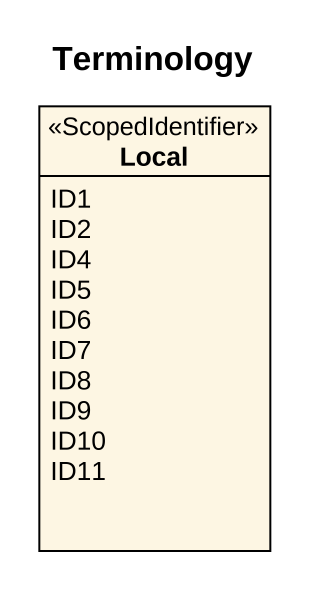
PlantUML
@startuml
title Terminology
hide circle
hide empty members
enum Local <<ScopedIdentifier>> {
  ID1
  ID2
  ID4
  ID5
  ID6
  ID7
  ID8
  ID9
  ID10
  ID11
}
@enduml
